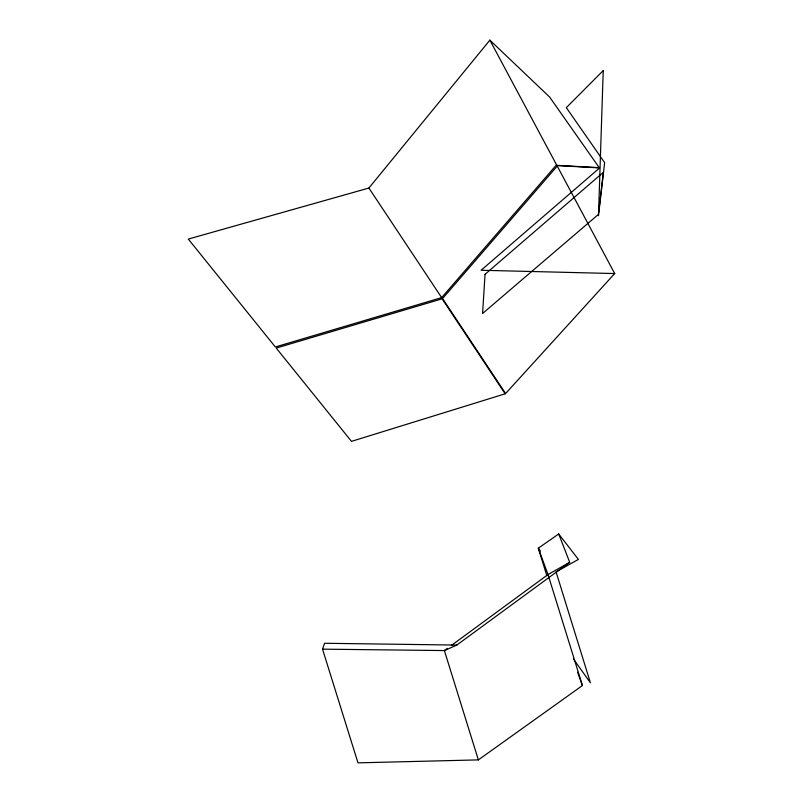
<?xml version="1.0" encoding="UTF-8"?>
<svg xmlns="http://www.w3.org/2000/svg" width="803" height="803" viewBox="0 0 803 803"><rect width="100%" height="100%" fill="white"/><g stroke="black" fill="none" stroke-linecap="round" stroke-linejoin="round"><path stroke-width="1.2" d="M540.529 551.159L538.321 548.198L548.017 574.546L582.416 685.541L478.367 759.889L357.977 762.85L322.525 649.155L324.563 643.273L456.817 645.07L569.708 562.301L558.697 533.975L538.321 548.198L546.833 575.681M556.539 164.816L441.64 297.622L275.349 346.976L188.303 239.073L368.898 188.043L489.87 40.15L549.674 97.093L599.219 167.646L556.82 165.338L489.87 40.15M557.222 166.091L442.563 298.535L505.599 393.54L614.696 273.552L556.951 165.579L599.65 167.907L481.097 270.26L614.696 273.552M447.401 648.362L444.38 650.571L322.525 649.155M451.427 645.411L548.017 574.546L569.708 562.301M456.817 645.07L444.38 650.571L478.367 759.889M558.697 533.975L578.421 559.42L556.057 571.887L590.416 682.791L573.422 658.922M368.898 188.043L441.64 297.622M577.568 672.211L582.416 685.541M603.234 70.594L598.486 215.656L604.659 162.708L566.326 107.642L603.234 70.594M485.052 274.295L482.573 313.491L598.406 214.431L603.314 172.354L485.052 274.295M505.177 393.811L351.483 441.369L276.232 348.08L442.112 298.826L505.177 393.811"/></g></svg>
